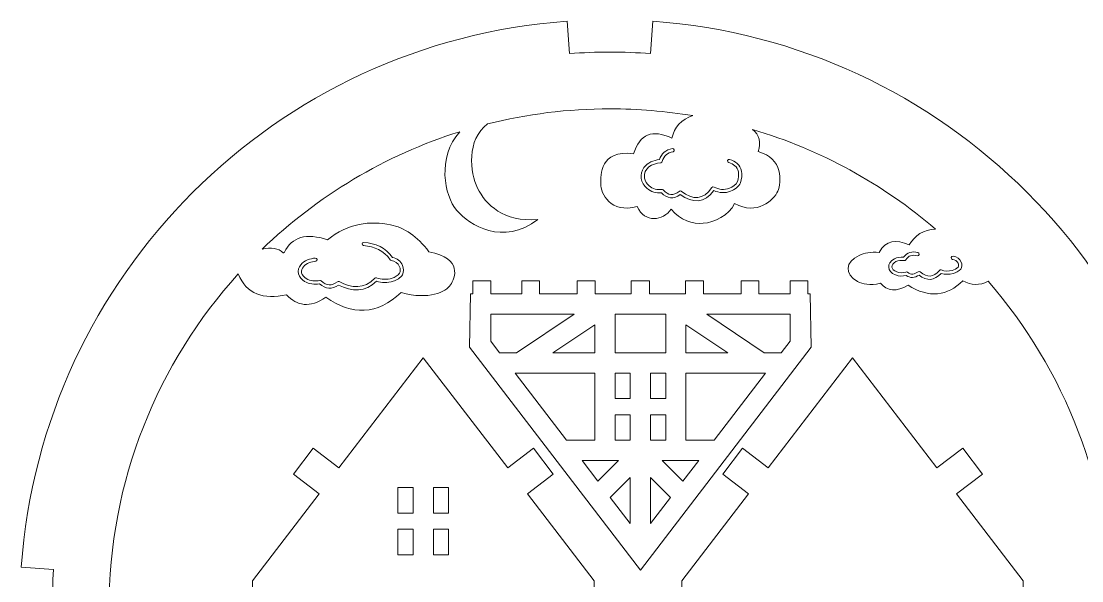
# Model space of a CAD drawing. Header units: centimetres. Extents: x -16.2 to 12.9, y -6.5 to 11.5.
# Drawn here: x -16.14 to -6.32, y 6.33 to 11.51 of the extents above; entities that cross this region are included whole.
import ezdxf

# ---------------------------------------------------------------- set-up
doc = ezdxf.new("R2010")
doc.units = ezdxf.units.CM
doc.header["$MEASUREMENT"] = 0
doc.layers.add('layer 1', color=7, linetype='Continuous')

msp = doc.modelspace()

# ---------------------------------------------------------------- linework, layer by layer
at = {"layer": 'layer 1', "color": 250, "lineweight": 9}
for points, knots in [([(-6.80655, 2.66011), (-6.80655, 2.66011), (-6.58098, 2.46234), (-6.58098, 2.46234), (-6.58098, 2.46234), (-5.81998, 3.33035), (-5.32969, 4.44165), (-5.24197, 5.66437), (-5.24197, 5.66437), (-5.24197, 5.66437), (-5.54121, 5.68584), (-5.54121, 5.68584), (-5.54121, 5.68584), (-5.53232, 5.80968), (-5.52779, 5.93474), (-5.52779, 6.06084), (-5.52779, 6.06084), (-5.52779, 6.18695), (-5.53232, 6.312), (-5.54121, 6.43584), (-5.54121, 6.43584), (-5.54121, 6.43584), (-5.24197, 6.45731), (-5.24197, 6.45731), (-5.24197, 6.45731), (-5.43568, 9.15732), (-7.59231, 11.31396), (-10.29233, 11.50768), (-10.29233, 11.50768), (-10.29233, 11.50768), (-10.3138, 11.20844), (-10.3138, 11.20844), (-10.3138, 11.20844), (-10.43764, 11.21733), (-10.5627, 11.22186), (-10.6888, 11.22186), (-10.6888, 11.22186), (-10.81491, 11.22186), (-10.93996, 11.21733), (-11.0638, 11.20844), (-11.0638, 11.20844), (-11.0638, 11.20844), (-11.08527, 11.50768), (-11.08527, 11.50768), (-11.08527, 11.50768), (-13.78528, 11.31397), (-15.94192, 9.15732), (-16.13563, 6.45731), (-16.13563, 6.45731), (-16.13563, 6.45731), (-15.8364, 6.43584), (-15.8364, 6.43584), (-15.8364, 6.43584), (-15.84528, 6.312), (-15.84981, 6.18695), (-15.84981, 6.06084), (-15.84981, 6.06084), (-15.84981, 5.93474), (-15.84528, 5.80968), (-15.8364, 5.68584), (-15.8364, 5.68584), (-15.8364, 5.68584), (-16.13563, 5.66437), (-16.13563, 5.66437), (-16.13563, 5.66437), (-16.0479, 4.44165), (-15.55762, 3.33036), (-14.79663, 2.46234), (-14.79663, 2.46234), (-14.79663, 2.46234), (-14.57105, 2.66012), (-14.57105, 2.66012), (-14.57105, 2.66012), (-14.40603, 2.47189), (-14.22754, 2.29576), (-14.03709, 2.13324), (-14.03709, 2.13324), (-14.03709, 2.13324), (-14.23182, 1.90503), (-14.23182, 1.90503), (-14.23182, 1.90503), (-14.60591, 1.91338), (-14.85922, 1.75438), (-14.9703, 1.53432), (-14.9703, 1.53432), (-15.06012, 1.35641), (-15.12786, 1.0479), (-14.91429, 0.76809), (-14.91429, 0.76809), (-14.82438, 0.67173), (-14.70969, 0.66368), (-14.64339, 0.69656), (-14.64339, 0.69656), (-14.58801, 0.72401), (-14.48367, 0.8052), (-14.53728, 0.9209), (-14.53728, 0.9209), (-14.61095, 1.05274), (-14.63088, 1.15094), (-14.58191, 1.20596), (-14.58191, 1.20596), (-14.53874, 1.25447), (-14.43405, 1.30317), (-14.2813, 1.24435), (-14.2813, 1.24435), (-13.80747, 1.06392), (-13.92001, 0.42815), (-14.02354, 0.07365), (-14.02354, 0.07365), (-14.17966, -0.46087), (-14.72151, -0.91604), (-15.35669, -1.33537), (-15.35669, -1.33537), (-15.46818, -1.3948), (-15.56322, -1.54526), (-15.56322, -1.71791), (-15.56322, -1.71791), (-15.56322, -1.97217), (-15.3571, -2.17828), (-15.10284, -2.17828), (-15.10284, -2.17828), (-14.88016, -2.17828), (-14.6944, -2.02018), (-14.6517, -1.81011), (-14.6517, -1.81011), (-14.63744, -2.0158), (-14.46432, -2.17828), (-14.25286, -2.17828), (-14.25286, -2.17828), (-14.03207, -2.17828), (-13.85307, -2.00113), (-13.85307, -1.78259), (-13.85307, -1.78259), (-13.85307, -2.00113), (-13.67592, -2.17828), (-13.45738, -2.17828), (-13.45738, -2.17828), (-13.23885, -2.17828), (-13.06169, -2.00113), (-13.06169, -1.78259), (-13.06169, -1.78259), (-13.06169, -2.00113), (-12.88454, -2.17828), (-12.666, -2.17828), (-12.666, -2.17828), (-12.45501, -2.17828), (-12.28257, -2.01313), (-12.27093, -1.80505), (-12.27093, -1.80505), (-12.2593, -2.01313), (-12.08687, -2.17828), (-11.87587, -2.17828), (-11.87587, -2.17828), (-11.65734, -2.17828), (-11.48018, -2.00113), (-11.48018, -1.78259), (-11.48018, -1.78259), (-11.48018, -2.00113), (-11.30302, -2.17828), (-11.08449, -2.17828), (-11.08449, -2.17828), (-10.86596, -2.17828), (-10.6888, -2.00113), (-10.6888, -1.78259), (-10.6888, -1.78259), (-10.6888, -2.00113), (-10.51164, -2.17828), (-10.29311, -2.17828), (-10.29311, -2.17828), (-10.07458, -2.17828), (-9.89742, -2.00113), (-9.89742, -1.78259), (-9.89742, -1.78259), (-9.89742, -2.00113), (-9.72027, -2.17828), (-9.50173, -2.17828), (-9.50173, -2.17828), (-9.29073, -2.17828), (-9.1183, -2.01313), (-9.10667, -1.80505), (-9.10667, -1.80505), (-9.09504, -2.01313), (-8.9226, -2.17828), (-8.7116, -2.17828), (-8.7116, -2.17828), (-8.49306, -2.17828), (-8.31591, -2.00113), (-8.31591, -1.78259), (-8.31591, -1.78259), (-8.31591, -2.00113), (-8.13876, -2.17828), (-7.92022, -2.17828), (-7.92022, -2.17828), (-7.70169, -2.17828), (-7.52453, -2.00113), (-7.52453, -1.78259), (-7.52453, -1.78259), (-7.52453, -2.00113), (-7.34553, -2.17828), (-7.12474, -2.17828), (-7.12474, -2.17828), (-6.91329, -2.17828), (-6.74016, -2.0158), (-6.7259, -1.81011), (-6.7259, -1.81011), (-6.6832, -2.02018), (-6.49744, -2.17828), (-6.27476, -2.17828), (-6.27476, -2.17828), (-6.0205, -2.17828), (-5.81439, -1.97217), (-5.81439, -1.71791), (-5.81439, -1.71791), (-5.81439, -1.54526), (-5.90943, -1.3948), (-6.02091, -1.33537), (-6.02091, -1.33537), (-6.65609, -0.91604), (-7.19794, -0.46087), (-7.35406, 0.07365), (-7.35406, 0.07365), (-7.45759, 0.42815), (-7.57013, 1.06392), (-7.0963, 1.24435), (-7.0963, 1.24435), (-6.94355, 1.30317), (-6.83886, 1.25447), (-6.79569, 1.20596), (-6.79569, 1.20596), (-6.74673, 1.15094), (-6.76665, 1.05274), (-6.84032, 0.9209), (-6.84032, 0.9209), (-6.89393, 0.8052), (-6.7896, 0.72401), (-6.73422, 0.69656), (-6.73422, 0.69656), (-6.66791, 0.66368), (-6.55323, 0.67173), (-6.46331, 0.76809), (-6.46331, 0.76809), (-6.24974, 1.0479), (-6.31749, 1.35641), (-6.4073, 1.53432), (-6.4073, 1.53432), (-6.51838, 1.75438), (-6.77169, 1.91338), (-7.14578, 1.90503), (-7.14578, 1.90503), (-7.14578, 1.90503), (-7.34052, 2.13324), (-7.34052, 2.13324), (-7.34052, 2.13324), (-7.15007, 2.29575), (-6.97158, 2.47189), (-6.80655, 2.66011)], [0, 0, 0, 0, 0.0153846, 0.0153846, 0.0153846, 0.0153846, 0.0307692, 0.0307692, 0.0307692, 0.0307692, 0.0461538, 0.0461538, 0.0461538, 0.0461538, 0.0615385, 0.0615385, 0.0615385, 0.0615385, 0.0769231, 0.0769231, 0.0769231, 0.0769231, 0.0923077, 0.0923077, 0.0923077, 0.0923077, 0.1076923, 0.1076923, 0.1076923, 0.1076923, 0.1230769, 0.1230769, 0.1230769, 0.1230769, 0.1384615, 0.1384615, 0.1384615, 0.1384615, 0.1538462, 0.1538462, 0.1538462, 0.1538462, 0.1692308, 0.1692308, 0.1692308, 0.1692308, 0.1846154, 0.1846154, 0.1846154, 0.1846154, 0.2, 0.2, 0.2, 0.2, 0.2153846, 0.2153846, 0.2153846, 0.2153846, 0.2307692, 0.2307692, 0.2307692, 0.2307692, 0.2461538, 0.2461538, 0.2461538, 0.2461538, 0.2615385, 0.2615385, 0.2615385, 0.2615385, 0.2769231, 0.2769231, 0.2769231, 0.2769231, 0.2923077, 0.2923077, 0.2923077, 0.2923077, 0.3076923, 0.3076923, 0.3076923, 0.3076923, 0.3230769, 0.3230769, 0.3230769, 0.3230769, 0.3384615, 0.3384615, 0.3384615, 0.3384615, 0.3538462, 0.3538462, 0.3538462, 0.3538462, 0.3692308, 0.3692308, 0.3692308, 0.3692308, 0.3846154, 0.3846154, 0.3846154, 0.3846154, 0.4, 0.4, 0.4, 0.4, 0.4153846, 0.4153846, 0.4153846, 0.4153846, 0.4307692, 0.4307692, 0.4307692, 0.4307692, 0.4461538, 0.4461538, 0.4461538, 0.4461538, 0.4615385, 0.4615385, 0.4615385, 0.4615385, 0.4769231, 0.4769231, 0.4769231, 0.4769231, 0.4923077, 0.4923077, 0.4923077, 0.4923077, 0.5076923, 0.5076923, 0.5076923, 0.5076923, 0.5230769, 0.5230769, 0.5230769, 0.5230769, 0.5384615, 0.5384615, 0.5384615, 0.5384615, 0.5538462, 0.5538462, 0.5538462, 0.5538462, 0.5692308, 0.5692308, 0.5692308, 0.5692308, 0.5846154, 0.5846154, 0.5846154, 0.5846154, 0.6, 0.6, 0.6, 0.6, 0.6153846, 0.6153846, 0.6153846, 0.6153846, 0.6307692, 0.6307692, 0.6307692, 0.6307692, 0.6461538, 0.6461538, 0.6461538, 0.6461538, 0.6615385, 0.6615385, 0.6615385, 0.6615385, 0.6769231, 0.6769231, 0.6769231, 0.6769231, 0.6923077, 0.6923077, 0.6923077, 0.6923077, 0.7076923, 0.7076923, 0.7076923, 0.7076923, 0.7230769, 0.7230769, 0.7230769, 0.7230769, 0.7384615, 0.7384615, 0.7384615, 0.7384615, 0.7538462, 0.7538462, 0.7538462, 0.7538462, 0.7692308, 0.7692308, 0.7692308, 0.7692308, 0.7846154, 0.7846154, 0.7846154, 0.7846154, 0.8, 0.8, 0.8, 0.8, 0.8153846, 0.8153846, 0.8153846, 0.8153846, 0.8307692, 0.8307692, 0.8307692, 0.8307692, 0.8461538, 0.8461538, 0.8461538, 0.8461538, 0.8615385, 0.8615385, 0.8615385, 0.8615385, 0.8769231, 0.8769231, 0.8769231, 0.8769231, 0.8923077, 0.8923077, 0.8923077, 0.8923077, 0.9076923, 0.9076923, 0.9076923, 0.9076923, 0.9230769, 0.9230769, 0.9230769, 0.9230769, 0.9384615, 0.9384615, 0.9384615, 0.9384615, 0.9538462, 0.9538462, 0.9538462, 0.9538462, 0.9692308, 0.9692308, 0.9692308, 0.9692308, 1, 1, 1, 1]), ([(-8.39373, 2.03215), (-8.39373, 2.03215), (-8.39373, 1.73215), (-8.39373, 1.73215), (-8.39373, 1.73215), (-8.39373, 1.73215), (-8.69373, 1.73215), (-8.69373, 1.73215), (-8.69373, 1.73215), (-8.69373, 1.73215), (-8.69373, 2.03215), (-8.69373, 2.03215), (-8.69373, 2.03215), (-8.69373, 2.03215), (-12.21351, 2.03215), (-12.21351, 2.03215), (-12.21351, 2.03215), (-12.21351, 2.03215), (-12.21351, 2.33664), (-12.21351, 2.33664), (-12.21351, 2.33664), (-12.21351, 2.33664), (-11.84778, 2.33664), (-11.84778, 2.33664), (-11.84778, 2.33664), (-11.84778, 2.33664), (-11.84778, 2.56164), (-11.84778, 2.56164), (-11.84778, 2.56164), (-11.84778, 2.56164), (-12.21351, 2.56164), (-12.21351, 2.56164), (-12.21351, 2.56164), (-12.21351, 2.56164), (-12.21351, 2.70783), (-12.21351, 2.70783), (-12.21351, 2.70783), (-12.21351, 2.70783), (-12.03429, 2.70783), (-12.03429, 2.70783), (-12.03429, 2.70783), (-12.03429, 2.70783), (-12.03429, 2.93283), (-12.03429, 2.93283), (-12.03429, 2.93283), (-12.03429, 2.93283), (-12.21351, 2.93283), (-12.21351, 2.93283), (-12.21351, 2.93283), (-12.21351, 2.93283), (-12.21351, 3.15162), (-12.21351, 3.15162), (-12.21351, 3.15162), (-12.21351, 3.15162), (-12.43851, 3.15162), (-12.43851, 3.15162), (-12.43851, 3.15162), (-12.43851, 3.15162), (-12.43851, 2.93283), (-12.43851, 2.93283), (-12.43851, 2.93283), (-12.43851, 2.93283), (-12.90011, 2.93283), (-12.90011, 2.93283), (-12.90011, 2.93283), (-12.90011, 2.93283), (-12.90011, 3.15162), (-12.90011, 3.15162), (-12.90011, 3.15162), (-12.90011, 3.15162), (-13.12511, 3.15162), (-13.12511, 3.15162), (-13.12511, 3.15162), (-13.12511, 3.15162), (-13.12511, 2.93283), (-13.12511, 2.93283), (-13.12511, 2.93283), (-13.12511, 2.93283), (-14.11029, 2.93283), (-14.11029, 2.93283), (-14.11029, 2.93283), (-14.86461, 3.75738), (-15.32481, 4.85553), (-15.32481, 6.06114), (-15.32481, 6.06114), (-15.32481, 7.2572), (-14.87186, 8.34747), (-14.12816, 9.1698), (-14.12816, 9.1698), (-14.05249, 8.98102), (-13.89378, 8.93275), (-13.68051, 8.97681), (-13.68051, 8.97681), (-13.58376, 8.87474), (-13.46701, 8.85069), (-13.31736, 8.95499), (-13.31736, 8.95499), (-13.07501, 8.78619), (-12.84204, 8.78643), (-12.62084, 8.99864), (-12.62084, 8.99864), (-12.3612, 8.92347), (-12.20568, 9.00489), (-12.16336, 9.06999), (-12.16336, 9.06999), (-12.12351, 9.13129), (-12.04493, 9.31429), (-12.36287, 9.37369), (-12.36287, 9.37369), (-12.47217, 9.52131), (-12.59178, 9.59817), (-12.71872, 9.62457), (-12.71872, 9.62457), (-12.90078, 9.66244), (-13.11382, 9.64022), (-13.30149, 9.4868), (-13.30149, 9.4868), (-13.49622, 9.54819), (-13.63261, 9.51472), (-13.70034, 9.36972), (-13.70034, 9.36972), (-13.70787, 9.36408), (-13.7079, 9.36141), (-13.71225, 9.36576), (-13.71225, 9.36576), (-13.75736, 9.4083), (-13.82234, 9.41902), (-13.90712, 9.39807), (-13.90712, 9.39807), (-13.396, 9.89112), (-12.7719, 10.26786), (-12.07745, 10.48559), (-12.07745, 10.48559), (-12.28869, 10.24695), (-12.22311, 9.89262), (-12.10608, 9.75762), (-12.10608, 9.75762), (-11.98578, 9.61886), (-11.68192, 9.4276), (-11.35481, 9.67332), (-11.35481, 9.67332), (-11.67528, 9.64803), (-11.83734, 9.81069), (-11.9139, 9.96428), (-11.9139, 9.96428), (-11.98602, 10.10893), (-12.01718, 10.41057), (-11.82009, 10.55814), (-11.82009, 10.55814), (-11.45802, 10.64893), (-11.07903, 10.69715), (-10.6888, 10.69715), (-10.6888, 10.69715), (-10.42781, 10.69715), (-10.17185, 10.67557), (-9.92261, 10.63413), (-9.92261, 10.63413), (-10.026, 10.59658), (-10.09579, 10.53173), (-10.1145, 10.42536), (-10.1145, 10.42536), (-10.29658, 10.5124), (-10.41462, 10.46335), (-10.4697, 10.28049), (-10.4697, 10.28049), (-10.78413, 10.32516), (-10.77183, 10.08039), (-10.77313, 10.00268), (-10.77313, 10.00268), (-10.77459, 9.91559), (-10.68788, 9.72732), (-10.43597, 9.79233), (-10.43597, 9.79233), (-10.36896, 9.6373), (-10.19475, 9.66258), (-10.12244, 9.76852), (-10.12244, 9.76852), (-10.03741, 9.66528), (-9.92255, 9.63055), (-9.82553, 9.63835), (-9.82553, 9.63835), (-9.72702, 9.64626), (-9.5829, 9.71022), (-9.53607, 9.8221), (-9.53607, 9.8221), (-9.32772, 9.70565), (-9.17127, 9.854), (-9.13515, 9.93506), (-9.13515, 9.93506), (-9.09973, 10.01457), (-9.08758, 10.24339), (-9.31581, 10.30132), (-9.31581, 10.30132), (-9.28846, 10.38522), (-9.30386, 10.45448), (-9.36912, 10.50661), (-9.36912, 10.50661), (-8.7379, 10.31951), (-8.16288, 10.00163), (-7.67547, 9.58437), (-7.67547, 9.58437), (-7.78858, 9.58125), (-7.86583, 9.52593), (-7.92074, 9.43812), (-7.92074, 9.43812), (-8.03878, 9.49092), (-8.13673, 9.48525), (-8.19657, 9.36867), (-8.19657, 9.36867), (-8.27425, 9.37635), (-8.33646, 9.36319), (-8.38316, 9.34101), (-8.38316, 9.34101), (-8.51359, 9.27907), (-8.52078, 9.17094), (-8.39761, 9.10119), (-8.39761, 9.10119), (-8.35131, 9.07495), (-8.28366, 9.06077), (-8.18664, 9.08292), (-8.18664, 9.08292), (-8.12229, 9.0088), (-8.03736, 9.00157), (-7.93066, 9.06506), (-7.93066, 9.06506), (-7.73402, 8.94243), (-7.56638, 8.96478), (-7.42266, 9.10673), (-7.42266, 9.10673), (-7.34756, 9.06304), (-7.26985, 9.0612), (-7.18947, 9.10218), (-7.18947, 9.10218), (-6.48146, 8.28816), (-6.05279, 7.22471), (-6.05279, 6.06114), (-6.05279, 6.06114), (-6.05279, 4.3357), (-6.99539, 2.83041), (-8.39373, 2.03215)], [0, 0, 0, 0, 0.0163934, 0.0163934, 0.0163934, 0.0163934, 0.0327869, 0.0327869, 0.0327869, 0.0327869, 0.0491803, 0.0491803, 0.0491803, 0.0491803, 0.0655738, 0.0655738, 0.0655738, 0.0655738, 0.0819672, 0.0819672, 0.0819672, 0.0819672, 0.0983607, 0.0983607, 0.0983607, 0.0983607, 0.1147541, 0.1147541, 0.1147541, 0.1147541, 0.1311475, 0.1311475, 0.1311475, 0.1311475, 0.147541, 0.147541, 0.147541, 0.147541, 0.1639344, 0.1639344, 0.1639344, 0.1639344, 0.1803279, 0.1803279, 0.1803279, 0.1803279, 0.1967213, 0.1967213, 0.1967213, 0.1967213, 0.2131148, 0.2131148, 0.2131148, 0.2131148, 0.2295082, 0.2295082, 0.2295082, 0.2295082, 0.2459016, 0.2459016, 0.2459016, 0.2459016, 0.2622951, 0.2622951, 0.2622951, 0.2622951, 0.2786885, 0.2786885, 0.2786885, 0.2786885, 0.295082, 0.295082, 0.295082, 0.295082, 0.3114754, 0.3114754, 0.3114754, 0.3114754, 0.3278689, 0.3278689, 0.3278689, 0.3278689, 0.3442623, 0.3442623, 0.3442623, 0.3442623, 0.3606557, 0.3606557, 0.3606557, 0.3606557, 0.3770492, 0.3770492, 0.3770492, 0.3770492, 0.3934426, 0.3934426, 0.3934426, 0.3934426, 0.4098361, 0.4098361, 0.4098361, 0.4098361, 0.4262295, 0.4262295, 0.4262295, 0.4262295, 0.442623, 0.442623, 0.442623, 0.442623, 0.4590164, 0.4590164, 0.4590164, 0.4590164, 0.4754098, 0.4754098, 0.4754098, 0.4754098, 0.4918033, 0.4918033, 0.4918033, 0.4918033, 0.5081967, 0.5081967, 0.5081967, 0.5081967, 0.5245902, 0.5245902, 0.5245902, 0.5245902, 0.5409836, 0.5409836, 0.5409836, 0.5409836, 0.557377, 0.557377, 0.557377, 0.557377, 0.5737705, 0.5737705, 0.5737705, 0.5737705, 0.5901639, 0.5901639, 0.5901639, 0.5901639, 0.6065574, 0.6065574, 0.6065574, 0.6065574, 0.6229508, 0.6229508, 0.6229508, 0.6229508, 0.6393443, 0.6393443, 0.6393443, 0.6393443, 0.6557377, 0.6557377, 0.6557377, 0.6557377, 0.6721311, 0.6721311, 0.6721311, 0.6721311, 0.6885246, 0.6885246, 0.6885246, 0.6885246, 0.704918, 0.704918, 0.704918, 0.704918, 0.7213115, 0.7213115, 0.7213115, 0.7213115, 0.7377049, 0.7377049, 0.7377049, 0.7377049, 0.7540984, 0.7540984, 0.7540984, 0.7540984, 0.7704918, 0.7704918, 0.7704918, 0.7704918, 0.7868852, 0.7868852, 0.7868852, 0.7868852, 0.8032787, 0.8032787, 0.8032787, 0.8032787, 0.8196721, 0.8196721, 0.8196721, 0.8196721, 0.8360656, 0.8360656, 0.8360656, 0.8360656, 0.852459, 0.852459, 0.852459, 0.852459, 0.8688525, 0.8688525, 0.8688525, 0.8688525, 0.8852459, 0.8852459, 0.8852459, 0.8852459, 0.9016393, 0.9016393, 0.9016393, 0.9016393, 0.9180328, 0.9180328, 0.9180328, 0.9180328, 0.9344262, 0.9344262, 0.9344262, 0.9344262, 0.9508197, 0.9508197, 0.9508197, 0.9508197, 0.9672131, 0.9672131, 0.9672131, 0.9672131, 1, 1, 1, 1]), ([(-9.72761, 9.94106), (-9.81402, 9.82374), (-9.92162, 9.82061), (-10.03777, 9.90345), (-10.03777, 9.90345), (-10.09865, 9.85791), (-10.15858, 9.8671), (-10.2125, 9.92057), (-10.2125, 9.92057), (-10.26174, 9.91659), (-10.30923, 9.92938), (-10.34679, 9.96276), (-10.34679, 9.96276), (-10.37121, 9.98445), (-10.39431, 10.01905), (-10.39851, 10.0521), (-10.39851, 10.0521), (-10.40306, 10.08798), (-10.39476, 10.12498), (-10.37358, 10.15452), (-10.37358, 10.15452), (-10.34074, 10.2003), (-10.28463, 10.22001), (-10.23066, 10.2276), (-10.23066, 10.2276), (-10.21374, 10.28498), (-10.16991, 10.31691), (-10.1108, 10.32987), (-10.1108, 10.32987), (-10.10273, 10.33163), (-10.0947, 10.32649), (-10.09293, 10.31842), (-10.09293, 10.31842), (-10.09117, 10.31035), (-10.09631, 10.30233), (-10.10438, 10.30056), (-10.10438, 10.30056), (-10.15544, 10.28937), (-10.19216, 10.26302), (-10.20409, 10.21068), (-10.20409, 10.21068), (-10.20553, 10.20435), (-10.21057, 10.19984), (-10.21701, 10.1991), (-10.21701, 10.1991), (-10.29747, 10.18992), (-10.38063, 10.14964), (-10.36875, 10.05588), (-10.36875, 10.05588), (-10.3655, 10.03026), (-10.34568, 10.0019), (-10.32687, 9.98519), (-10.32687, 9.98519), (-10.29384, 9.95583), (-10.25185, 9.94614), (-10.20851, 9.95109), (-10.20851, 9.95109), (-10.20368, 9.95165), (-10.19928, 9.95005), (-10.19593, 9.94653), (-10.19593, 9.94653), (-10.14885, 9.89699), (-10.10159, 9.88866), (-10.04778, 9.93379), (-10.04778, 9.93379), (-10.04238, 9.93833), (-10.03479, 9.93853), (-10.02914, 9.9343), (-10.02914, 9.9343), (-9.91974, 9.85227), (-9.82501, 9.85193), (-9.7449, 9.9685), (-9.7449, 9.9685), (-9.74062, 9.97473), (-9.73251, 9.9768), (-9.72576, 9.97338), (-9.72576, 9.97338), (-9.68082, 9.95059), (-9.63032, 9.94398), (-9.58265, 9.96229), (-9.58265, 9.96229), (-9.55483, 9.97298), (-9.52106, 9.99656), (-9.50925, 10.02509), (-9.50925, 10.02509), (-9.49821, 10.05174), (-9.49453, 10.08744), (-9.50068, 10.11554), (-9.50068, 10.11554), (-9.51087, 10.16211), (-9.54516, 10.18746), (-9.58962, 10.19953), (-9.58962, 10.19953), (-9.5976, 10.20169), (-9.60234, 10.20996), (-9.60017, 10.21794), (-9.60017, 10.21794), (-9.59801, 10.22591), (-9.58974, 10.23065), (-9.58176, 10.22848), (-9.58176, 10.22848), (-9.52634, 10.21344), (-9.48401, 10.17966), (-9.47138, 10.12195), (-9.47138, 10.12195), (-9.46392, 10.08786), (-9.46815, 10.04593), (-9.48153, 10.01361), (-9.48153, 10.01361), (-9.49663, 9.97713), (-9.53606, 9.94806), (-9.57189, 9.93429), (-9.57189, 9.93429), (-9.62342, 9.91449), (-9.67808, 9.9191), (-9.72761, 9.94106)], [0, 0, 0, 0, 0.0333333, 0.0333333, 0.0333333, 0.0333333, 0.0666667, 0.0666667, 0.0666667, 0.0666667, 0.1, 0.1, 0.1, 0.1, 0.1333333, 0.1333333, 0.1333333, 0.1333333, 0.1666667, 0.1666667, 0.1666667, 0.1666667, 0.2, 0.2, 0.2, 0.2, 0.2333333, 0.2333333, 0.2333333, 0.2333333, 0.2666667, 0.2666667, 0.2666667, 0.2666667, 0.3, 0.3, 0.3, 0.3, 0.3333333, 0.3333333, 0.3333333, 0.3333333, 0.3666667, 0.3666667, 0.3666667, 0.3666667, 0.4, 0.4, 0.4, 0.4, 0.4333333, 0.4333333, 0.4333333, 0.4333333, 0.4666667, 0.4666667, 0.4666667, 0.4666667, 0.5, 0.5, 0.5, 0.5, 0.5333333, 0.5333333, 0.5333333, 0.5333333, 0.5666667, 0.5666667, 0.5666667, 0.5666667, 0.6, 0.6, 0.6, 0.6, 0.6333333, 0.6333333, 0.6333333, 0.6333333, 0.6666667, 0.6666667, 0.6666667, 0.6666667, 0.7, 0.7, 0.7, 0.7, 0.7333333, 0.7333333, 0.7333333, 0.7333333, 0.7666667, 0.7666667, 0.7666667, 0.7666667, 0.8, 0.8, 0.8, 0.8, 0.8333333, 0.8333333, 0.8333333, 0.8333333, 0.8666667, 0.8666667, 0.8666667, 0.8666667, 0.9, 0.9, 0.9, 0.9, 0.9333333, 0.9333333, 0.9333333, 0.9333333, 1, 1, 1, 1]), ([(-12.69995, 9.32241), (-12.65886, 9.31189), (-12.62302, 9.28848), (-12.60692, 9.24755), (-12.60692, 9.24755), (-12.59698, 9.22228), (-12.59509, 9.18706), (-12.60832, 9.16254), (-12.60832, 9.16254), (-12.6245, 9.13255), (-12.66398, 9.11144), (-12.69524, 9.10162), (-12.69524, 9.10162), (-12.74555, 9.08583), (-12.79933, 9.08813), (-12.84959, 9.10266), (-12.84959, 9.10266), (-12.95256, 8.99837), (-13.07483, 9.00615), (-13.19977, 9.06744), (-13.19977, 9.06744), (-13.26021, 9.02473), (-13.32031, 9.02772), (-13.37584, 9.07793), (-13.37584, 9.07793), (-13.42325, 9.07099), (-13.47324, 9.07527), (-13.51456, 9.10134), (-13.51456, 9.10134), (-13.53891, 9.11669), (-13.56333, 9.14292), (-13.57044, 9.17155), (-13.57044, 9.17155), (-13.57768, 9.20071), (-13.56695, 9.23259), (-13.54847, 9.2554), (-13.54847, 9.2554), (-13.51656, 9.29479), (-13.46291, 9.31116), (-13.41446, 9.31714), (-13.41446, 9.31714), (-13.40626, 9.31815), (-13.39875, 9.31229), (-13.39773, 9.30409), (-13.39773, 9.30409), (-13.39672, 9.29589), (-13.40259, 9.28838), (-13.41078, 9.28737), (-13.41078, 9.28737), (-13.45077, 9.28243), (-13.49862, 9.26927), (-13.52516, 9.23651), (-13.52516, 9.23651), (-13.53759, 9.22117), (-13.54625, 9.19862), (-13.54132, 9.17878), (-13.54132, 9.17878), (-13.53615, 9.15798), (-13.51608, 9.13776), (-13.49856, 9.12671), (-13.49856, 9.12671), (-13.46158, 9.10339), (-13.41549, 9.10147), (-13.37349, 9.10868), (-13.37349, 9.10868), (-13.36863, 9.10952), (-13.36407, 9.10811), (-13.36053, 9.10468), (-13.36053, 9.10468), (-13.31187, 9.05766), (-13.26366, 9.05586), (-13.21044, 9.09685), (-13.21044, 9.09685), (-13.20574, 9.10047), (-13.19976, 9.10102), (-13.19448, 9.09833), (-13.19448, 9.09833), (-13.07615, 9.03811), (-12.96203, 9.02631), (-12.86497, 9.12994), (-12.86497, 9.12994), (-12.86091, 9.13428), (-12.85509, 9.13578), (-12.84944, 9.13397), (-12.84944, 9.13397), (-12.80259, 9.11895), (-12.75159, 9.11538), (-12.70422, 9.13025), (-12.70422, 9.13025), (-12.68123, 9.13746), (-12.64676, 9.15447), (-12.63472, 9.17678), (-12.63472, 9.17678), (-12.62583, 9.19328), (-12.62823, 9.21975), (-12.63484, 9.23657), (-12.63484, 9.23657), (-12.64794, 9.26988), (-12.67891, 9.28706), (-12.71244, 9.29456), (-12.71244, 9.29456), (-12.7164, 9.29544), (-12.71949, 9.29759), (-12.72171, 9.30099), (-12.72171, 9.30099), (-12.77834, 9.38756), (-12.86822, 9.42306), (-12.96849, 9.43218), (-12.96849, 9.43218), (-12.97671, 9.43293), (-12.98282, 9.44025), (-12.98207, 9.44847), (-12.98207, 9.44847), (-12.98132, 9.4567), (-12.974, 9.46281), (-12.96577, 9.46206), (-12.96577, 9.46206), (-12.85807, 9.45227), (-12.76188, 9.4133), (-12.69995, 9.32241)], [0, 0, 0, 0, 0.0322581, 0.0322581, 0.0322581, 0.0322581, 0.0645161, 0.0645161, 0.0645161, 0.0645161, 0.0967742, 0.0967742, 0.0967742, 0.0967742, 0.1290323, 0.1290323, 0.1290323, 0.1290323, 0.1612903, 0.1612903, 0.1612903, 0.1612903, 0.1935484, 0.1935484, 0.1935484, 0.1935484, 0.2258065, 0.2258065, 0.2258065, 0.2258065, 0.2580645, 0.2580645, 0.2580645, 0.2580645, 0.2903226, 0.2903226, 0.2903226, 0.2903226, 0.3225806, 0.3225806, 0.3225806, 0.3225806, 0.3548387, 0.3548387, 0.3548387, 0.3548387, 0.3870968, 0.3870968, 0.3870968, 0.3870968, 0.4193548, 0.4193548, 0.4193548, 0.4193548, 0.4516129, 0.4516129, 0.4516129, 0.4516129, 0.483871, 0.483871, 0.483871, 0.483871, 0.516129, 0.516129, 0.516129, 0.516129, 0.5483871, 0.5483871, 0.5483871, 0.5483871, 0.5806452, 0.5806452, 0.5806452, 0.5806452, 0.6129032, 0.6129032, 0.6129032, 0.6129032, 0.6451613, 0.6451613, 0.6451613, 0.6451613, 0.6774194, 0.6774194, 0.6774194, 0.6774194, 0.7096774, 0.7096774, 0.7096774, 0.7096774, 0.7419355, 0.7419355, 0.7419355, 0.7419355, 0.7741935, 0.7741935, 0.7741935, 0.7741935, 0.8064516, 0.8064516, 0.8064516, 0.8064516, 0.8387097, 0.8387097, 0.8387097, 0.8387097, 0.8709677, 0.8709677, 0.8709677, 0.8709677, 0.9032258, 0.9032258, 0.9032258, 0.9032258, 0.9354839, 0.9354839, 0.9354839, 0.9354839, 1, 1, 1, 1]), ([(-7.62423, 9.17482), (-7.68695, 9.10606), (-7.75689, 9.10173), (-7.82843, 9.15938), (-7.82843, 9.15938), (-7.86749, 9.13446), (-7.9094, 9.12798), (-7.9487, 9.15664), (-7.9487, 9.15664), (-7.98104, 9.14782), (-8.0153, 9.14763), (-8.04679, 9.16031), (-8.04679, 9.16031), (-8.12521, 9.19186), (-8.13247, 9.26911), (-8.05699, 9.30974), (-8.05699, 9.30974), (-8.03092, 9.32377), (-8.00073, 9.32704), (-7.97152, 9.32487), (-7.97152, 9.32487), (-7.93818, 9.36848), (-7.8941, 9.38155), (-7.83863, 9.36732), (-7.83863, 9.36732), (-7.83063, 9.36528), (-7.82577, 9.35707), (-7.82783, 9.34907), (-7.82783, 9.34907), (-7.82988, 9.34107), (-7.83808, 9.33621), (-7.84608, 9.33827), (-7.84608, 9.33827), (-7.89226, 9.35011), (-7.92526, 9.33963), (-7.95203, 9.30065), (-7.95203, 9.30065), (-7.95525, 9.29597), (-7.96041, 9.29361), (-7.96605, 9.29423), (-7.96605, 9.29423), (-7.99157, 9.29706), (-8.0197, 9.29574), (-8.04277, 9.28332), (-8.04277, 9.28332), (-8.09591, 9.25472), (-8.09002, 9.21004), (-8.03559, 9.18813), (-8.03559, 9.18813), (-8.00811, 9.17708), (-7.97795, 9.17865), (-7.95009, 9.1875), (-7.95009, 9.1875), (-7.94506, 9.1891), (-7.93998, 9.1881), (-7.93593, 9.18472), (-7.93593, 9.18472), (-7.90246, 9.15676), (-7.86884, 9.16674), (-7.83627, 9.19032), (-7.83627, 9.19032), (-7.83054, 9.19448), (-7.82292, 9.19412), (-7.81759, 9.18945), (-7.81759, 9.18945), (-7.75303, 9.13287), (-7.69656, 9.13566), (-7.64047, 9.20177), (-7.64047, 9.20177), (-7.6364, 9.20657), (-7.63014, 9.20829), (-7.62418, 9.20626), (-7.62418, 9.20626), (-7.59108, 9.19494), (-7.5552, 9.19302), (-7.52133, 9.20213), (-7.52133, 9.20213), (-7.50535, 9.20643), (-7.47787, 9.21757), (-7.46787, 9.23166), (-7.46787, 9.23166), (-7.46138, 9.24081), (-7.46278, 9.25831), (-7.46655, 9.26822), (-7.46655, 9.26822), (-7.47492, 9.29024), (-7.49667, 9.30038), (-7.51857, 9.30429), (-7.51857, 9.30429), (-7.5267, 9.30575), (-7.53215, 9.31357), (-7.53069, 9.3217), (-7.53069, 9.3217), (-7.52924, 9.32984), (-7.52142, 9.33528), (-7.51329, 9.33383), (-7.51329, 9.33383), (-7.48058, 9.32797), (-7.4508, 9.31119), (-7.43851, 9.27888), (-7.43851, 9.27888), (-7.43106, 9.25929), (-7.43086, 9.23199), (-7.4434, 9.21431), (-7.4434, 9.21431), (-7.45803, 9.19369), (-7.48992, 9.17951), (-7.51354, 9.17316), (-7.51354, 9.17316), (-7.54989, 9.16339), (-7.58823, 9.16437), (-7.62423, 9.17482)], [0, 0, 0, 0, 0.0344828, 0.0344828, 0.0344828, 0.0344828, 0.0689655, 0.0689655, 0.0689655, 0.0689655, 0.1034483, 0.1034483, 0.1034483, 0.1034483, 0.137931, 0.137931, 0.137931, 0.137931, 0.1724138, 0.1724138, 0.1724138, 0.1724138, 0.2068966, 0.2068966, 0.2068966, 0.2068966, 0.2413793, 0.2413793, 0.2413793, 0.2413793, 0.2758621, 0.2758621, 0.2758621, 0.2758621, 0.3103448, 0.3103448, 0.3103448, 0.3103448, 0.3448276, 0.3448276, 0.3448276, 0.3448276, 0.3793103, 0.3793103, 0.3793103, 0.3793103, 0.4137931, 0.4137931, 0.4137931, 0.4137931, 0.4482759, 0.4482759, 0.4482759, 0.4482759, 0.4827586, 0.4827586, 0.4827586, 0.4827586, 0.5172414, 0.5172414, 0.5172414, 0.5172414, 0.5517241, 0.5517241, 0.5517241, 0.5517241, 0.5862069, 0.5862069, 0.5862069, 0.5862069, 0.6206897, 0.6206897, 0.6206897, 0.6206897, 0.6551724, 0.6551724, 0.6551724, 0.6551724, 0.6896552, 0.6896552, 0.6896552, 0.6896552, 0.7241379, 0.7241379, 0.7241379, 0.7241379, 0.7586207, 0.7586207, 0.7586207, 0.7586207, 0.7931034, 0.7931034, 0.7931034, 0.7931034, 0.8275862, 0.8275862, 0.8275862, 0.8275862, 0.862069, 0.862069, 0.862069, 0.862069, 0.8965517, 0.8965517, 0.8965517, 0.8965517, 0.9310345, 0.9310345, 0.9310345, 0.9310345, 1, 1, 1, 1])]:
    msp.add_open_spline(points, degree=3, knots=knots, dxfattribs=at)
at = {"layer": 'layer 1', "color": 242, "lineweight": 9}
for points, knots in [([(-8.83541, 8.98466), (-8.83541, 8.98466), (-8.82763, 8.4933), (-8.82763, 8.4933), (-8.82763, 8.4933), (-8.82763, 8.4933), (-10.4072, 6.42954), (-10.4072, 6.42954), (-10.4072, 6.42954), (-10.4072, 6.42954), (-11.98677, 8.4933), (-11.98677, 8.4933), (-11.98677, 8.4933), (-11.98677, 8.4933), (-11.97899, 8.98466), (-11.97899, 8.98466), (-11.97899, 8.98466), (-11.97899, 8.98466), (-11.95677, 8.98466), (-11.95677, 8.98466), (-11.95677, 8.98466), (-11.95677, 8.98466), (-11.95677, 9.10487), (-11.95677, 9.10487), (-11.95677, 9.10487), (-11.95677, 9.10487), (-11.79207, 9.10487), (-11.79207, 9.10487), (-11.79207, 9.10487), (-11.79207, 9.10487), (-11.79207, 8.98466), (-11.79207, 8.98466), (-11.79207, 8.98466), (-11.79207, 8.98466), (-11.50433, 8.98466), (-11.50433, 8.98466), (-11.50433, 8.98466), (-11.50433, 8.98466), (-11.50433, 9.10487), (-11.50433, 9.10487), (-11.50433, 9.10487), (-11.50433, 9.10487), (-11.33963, 9.10487), (-11.33963, 9.10487), (-11.33963, 9.10487), (-11.33963, 9.10487), (-11.33963, 8.98466), (-11.33963, 8.98466), (-11.33963, 8.98466), (-11.33963, 8.98466), (-10.99038, 8.98466), (-10.99038, 8.98466), (-10.99038, 8.98466), (-10.99038, 8.98466), (-10.99038, 9.10487), (-10.99038, 9.10487), (-10.99038, 9.10487), (-10.99038, 9.10487), (-10.82568, 9.10487), (-10.82568, 9.10487), (-10.82568, 9.10487), (-10.82568, 9.10487), (-10.82568, 8.98466), (-10.82568, 8.98466), (-10.82568, 8.98466), (-10.82568, 8.98466), (-10.49229, 8.98466), (-10.49229, 8.98466), (-10.49229, 8.98466), (-10.49229, 8.98466), (-10.49229, 9.10487), (-10.49229, 9.10487), (-10.49229, 9.10487), (-10.49229, 9.10487), (-10.4072, 9.10487), (-10.4072, 9.10487), (-10.4072, 9.10487), (-10.4072, 9.10487), (-10.3221, 9.10487), (-10.3221, 9.10487), (-10.3221, 9.10487), (-10.3221, 9.10487), (-10.3221, 8.98466), (-10.3221, 8.98466), (-10.3221, 8.98466), (-10.3221, 8.98466), (-9.98872, 8.98466), (-9.98872, 8.98466), (-9.98872, 8.98466), (-9.98872, 8.98466), (-9.98872, 9.10487), (-9.98872, 9.10487), (-9.98872, 9.10487), (-9.98872, 9.10487), (-9.82402, 9.10487), (-9.82402, 9.10487), (-9.82402, 9.10487), (-9.82402, 9.10487), (-9.82402, 8.98466), (-9.82402, 8.98466), (-9.82402, 8.98466), (-9.82402, 8.98466), (-9.47477, 8.98466), (-9.47477, 8.98466), (-9.47477, 8.98466), (-9.47477, 8.98466), (-9.47477, 9.10487), (-9.47477, 9.10487), (-9.47477, 9.10487), (-9.47477, 9.10487), (-9.31007, 9.10487), (-9.31007, 9.10487), (-9.31007, 9.10487), (-9.31007, 9.10487), (-9.31007, 8.98466), (-9.31007, 8.98466), (-9.31007, 8.98466), (-9.31007, 8.98466), (-9.02233, 8.98466), (-9.02233, 8.98466), (-9.02233, 8.98466), (-9.02233, 8.98466), (-9.02233, 9.10487), (-9.02233, 9.10487), (-9.02233, 9.10487), (-9.02233, 9.10487), (-8.85763, 9.10487), (-8.85763, 9.10487), (-8.85763, 9.10487), (-8.85763, 9.10487), (-8.85763, 8.98466), (-8.85763, 8.98466), (-8.85763, 8.98466), (-8.85763, 8.98466), (-8.83541, 8.98466), (-8.83541, 8.98466)], [0, 0, 0, 0, 0.0285714, 0.0285714, 0.0285714, 0.0285714, 0.0571429, 0.0571429, 0.0571429, 0.0571429, 0.0857143, 0.0857143, 0.0857143, 0.0857143, 0.1142857, 0.1142857, 0.1142857, 0.1142857, 0.1428571, 0.1428571, 0.1428571, 0.1428571, 0.1714286, 0.1714286, 0.1714286, 0.1714286, 0.2, 0.2, 0.2, 0.2, 0.2285714, 0.2285714, 0.2285714, 0.2285714, 0.2571429, 0.2571429, 0.2571429, 0.2571429, 0.2857143, 0.2857143, 0.2857143, 0.2857143, 0.3142857, 0.3142857, 0.3142857, 0.3142857, 0.3428571, 0.3428571, 0.3428571, 0.3428571, 0.3714286, 0.3714286, 0.3714286, 0.3714286, 0.4, 0.4, 0.4, 0.4, 0.4285714, 0.4285714, 0.4285714, 0.4285714, 0.4571429, 0.4571429, 0.4571429, 0.4571429, 0.4857143, 0.4857143, 0.4857143, 0.4857143, 0.5142857, 0.5142857, 0.5142857, 0.5142857, 0.5428571, 0.5428571, 0.5428571, 0.5428571, 0.5714286, 0.5714286, 0.5714286, 0.5714286, 0.6, 0.6, 0.6, 0.6, 0.6285714, 0.6285714, 0.6285714, 0.6285714, 0.6571429, 0.6571429, 0.6571429, 0.6571429, 0.6857143, 0.6857143, 0.6857143, 0.6857143, 0.7142857, 0.7142857, 0.7142857, 0.7142857, 0.7428571, 0.7428571, 0.7428571, 0.7428571, 0.7714286, 0.7714286, 0.7714286, 0.7714286, 0.8, 0.8, 0.8, 0.8, 0.8285714, 0.8285714, 0.8285714, 0.8285714, 0.8571429, 0.8571429, 0.8571429, 0.8571429, 0.8857143, 0.8857143, 0.8857143, 0.8857143, 0.9142857, 0.9142857, 0.9142857, 0.9142857, 0.9428571, 0.9428571, 0.9428571, 0.9428571, 1, 1, 1, 1]), ([(-11.79207, 8.79716), (-11.79207, 8.79716), (-11.02093, 8.79716), (-11.02093, 8.79716), (-11.02093, 8.79716), (-11.02093, 8.79716), (-11.55265, 8.44011), (-11.55265, 8.44011), (-11.55265, 8.44011), (-11.55265, 8.44011), (-11.70994, 8.44011), (-11.70994, 8.44011), (-11.70994, 8.44011), (-11.70994, 8.44011), (-11.79207, 8.5474), (-11.79207, 8.5474), (-11.79207, 8.5474), (-11.79207, 8.5474), (-11.79207, 8.79716), (-11.79207, 8.79716)], [0, 0, 0, 0, 0.1666667, 0.1666667, 0.1666667, 0.1666667, 0.3333333, 0.3333333, 0.3333333, 0.3333333, 0.5, 0.5, 0.5, 0.5, 0.6666667, 0.6666667, 0.6666667, 0.6666667, 1, 1, 1, 1]), ([(-10.50095, 8.44011), (-10.50095, 8.44011), (-10.4072, 8.44011), (-10.4072, 8.44011), (-10.4072, 8.44011), (-10.4072, 8.44011), (-10.64151, 8.44011), (-10.64151, 8.44011), (-10.64151, 8.44011), (-10.64151, 8.44011), (-10.64151, 8.79716), (-10.64151, 8.79716), (-10.64151, 8.79716), (-10.64151, 8.79716), (-10.4072, 8.79716), (-10.4072, 8.79716), (-10.4072, 8.79716), (-10.4072, 8.79716), (-10.17289, 8.79716), (-10.17289, 8.79716), (-10.17289, 8.79716), (-10.17289, 8.79716), (-10.17289, 8.44011), (-10.17289, 8.44011), (-10.17289, 8.44011), (-10.17289, 8.44011), (-10.4072, 8.44011), (-10.4072, 8.44011), (-10.4072, 8.44011), (-10.4072, 8.44011), (-10.31345, 8.44011), (-10.31345, 8.44011)], [0, 0, 0, 0, 0.1111111, 0.1111111, 0.1111111, 0.1111111, 0.2222222, 0.2222222, 0.2222222, 0.2222222, 0.3333333, 0.3333333, 0.3333333, 0.3333333, 0.4444444, 0.4444444, 0.4444444, 0.4444444, 0.5555556, 0.5555556, 0.5555556, 0.5555556, 0.6666667, 0.6666667, 0.6666667, 0.6666667, 0.7777778, 0.7777778, 0.7777778, 0.7777778, 1, 1, 1, 1]), ([(-9.02233, 8.79716), (-9.02233, 8.79716), (-9.79347, 8.79716), (-9.79347, 8.79716), (-9.79347, 8.79716), (-9.79347, 8.79716), (-9.26175, 8.44011), (-9.26175, 8.44011), (-9.26175, 8.44011), (-9.26175, 8.44011), (-9.10446, 8.44011), (-9.10446, 8.44011), (-9.10446, 8.44011), (-9.10446, 8.44011), (-9.02233, 8.5474), (-9.02233, 8.5474), (-9.02233, 8.5474), (-9.02233, 8.5474), (-9.02233, 8.79716), (-9.02233, 8.79716)], [0, 0, 0, 0, 0.1666667, 0.1666667, 0.1666667, 0.1666667, 0.3333333, 0.3333333, 0.3333333, 0.3333333, 0.5, 0.5, 0.5, 0.5, 0.6666667, 0.6666667, 0.6666667, 0.6666667, 1, 1, 1, 1]), ([(-10.82901, 8.70018), (-10.82901, 8.70018), (-10.82901, 8.44011), (-10.82901, 8.44011), (-10.82901, 8.44011), (-10.82901, 8.44011), (-11.21631, 8.44011), (-11.21631, 8.44011), (-11.21631, 8.44011), (-11.21631, 8.44011), (-10.82901, 8.70018), (-10.82901, 8.70018)], [0, 0, 0, 0, 0.25, 0.25, 0.25, 0.25, 0.5, 0.5, 0.5, 0.5, 1, 1, 1, 1]), ([(-9.98539, 8.70018), (-9.98539, 8.70018), (-9.98539, 8.44011), (-9.98539, 8.44011), (-9.98539, 8.44011), (-9.98539, 8.44011), (-9.59809, 8.44011), (-9.59809, 8.44011), (-9.59809, 8.44011), (-9.59809, 8.44011), (-9.98539, 8.70018), (-9.98539, 8.70018)], [0, 0, 0, 0, 0.25, 0.25, 0.25, 0.25, 0.5, 0.5, 0.5, 0.5, 1, 1, 1, 1]), ([(-12.41565, 8.39472), (-12.41565, 8.39472), (-13.19598, 7.37519), (-13.19598, 7.37519), (-13.19598, 7.37519), (-13.19598, 7.37519), (-13.43336, 7.55688), (-13.43336, 7.55688), (-13.43336, 7.55688), (-13.43336, 7.55688), (-13.6157, 7.31865), (-13.6157, 7.31865), (-13.6157, 7.31865), (-13.6157, 7.31865), (-13.37832, 7.13696), (-13.37832, 7.13696), (-13.37832, 7.13696), (-13.37832, 7.13696), (-13.99521, 6.33097), (-13.99521, 6.33097), (-13.99521, 6.33097), (-13.99521, 6.33097), (-13.99521, 5.22684), (-13.99521, 5.22684), (-13.99521, 5.22684), (-13.99521, 5.22684), (-13.69521, 5.22684), (-13.69521, 5.22684), (-13.69521, 5.22684), (-13.69521, 5.22684), (-13.69521, 4.92684), (-13.69521, 4.92684), (-13.69521, 4.92684), (-13.69521, 4.92684), (-13.99521, 4.92684), (-13.99521, 4.92684), (-13.99521, 4.92684), (-13.99521, 4.92684), (-13.99521, 3.82272), (-13.99521, 3.82272), (-13.99521, 3.82272), (-13.99521, 3.82272), (-13.50393, 3.82272), (-13.50393, 3.82272), (-13.50393, 3.82272), (-13.50393, 3.82272), (-13.50393, 3.52272), (-13.50393, 3.52272), (-13.50393, 3.52272), (-13.50393, 3.52272), (-12.77841, 3.52272), (-12.77841, 3.52272), (-12.77841, 3.52272), (-12.77841, 3.52272), (-12.77841, 3.82272), (-12.77841, 3.82272), (-12.77841, 3.82272), (-11.91311, 3.82272), (-11.6051, 3.82272), (-10.83608, 3.82272), (-10.83608, 3.82272), (-10.83608, 3.82272), (-10.83608, 4.92684), (-10.83608, 4.92684), (-10.83608, 4.92684), (-10.83608, 4.92684), (-11.13608, 4.92684), (-11.13608, 4.92684), (-11.13608, 4.92684), (-11.13608, 4.92684), (-11.13608, 5.22684), (-11.13608, 5.22684), (-11.13608, 5.22684), (-11.13608, 5.22684), (-10.83608, 5.22684), (-10.83608, 5.22684), (-10.83608, 5.22684), (-10.83608, 5.22684), (-10.83608, 6.33097), (-10.83608, 6.33097), (-10.83608, 6.33097), (-10.83608, 6.33097), (-11.45247, 7.13631), (-11.45247, 7.13631), (-11.45247, 7.13631), (-11.45247, 7.13631), (-11.21424, 7.31865), (-11.21424, 7.31865), (-11.21424, 7.31865), (-11.21424, 7.31865), (-11.39658, 7.55688), (-11.39658, 7.55688), (-11.39658, 7.55688), (-11.39658, 7.55688), (-11.63481, 7.37454), (-11.63481, 7.37454), (-11.63481, 7.37454), (-11.63481, 7.37454), (-12.41565, 8.39472), (-12.41565, 8.39472)], [0, 0, 0, 0, 0.0384615, 0.0384615, 0.0384615, 0.0384615, 0.0769231, 0.0769231, 0.0769231, 0.0769231, 0.1153846, 0.1153846, 0.1153846, 0.1153846, 0.1538462, 0.1538462, 0.1538462, 0.1538462, 0.1923077, 0.1923077, 0.1923077, 0.1923077, 0.2307692, 0.2307692, 0.2307692, 0.2307692, 0.2692308, 0.2692308, 0.2692308, 0.2692308, 0.3076923, 0.3076923, 0.3076923, 0.3076923, 0.3461538, 0.3461538, 0.3461538, 0.3461538, 0.3846154, 0.3846154, 0.3846154, 0.3846154, 0.4230769, 0.4230769, 0.4230769, 0.4230769, 0.4615385, 0.4615385, 0.4615385, 0.4615385, 0.5, 0.5, 0.5, 0.5, 0.5384615, 0.5384615, 0.5384615, 0.5384615, 0.5769231, 0.5769231, 0.5769231, 0.5769231, 0.6153846, 0.6153846, 0.6153846, 0.6153846, 0.6538462, 0.6538462, 0.6538462, 0.6538462, 0.6923077, 0.6923077, 0.6923077, 0.6923077, 0.7307692, 0.7307692, 0.7307692, 0.7307692, 0.7692308, 0.7692308, 0.7692308, 0.7692308, 0.8076923, 0.8076923, 0.8076923, 0.8076923, 0.8461538, 0.8461538, 0.8461538, 0.8461538, 0.8846154, 0.8846154, 0.8846154, 0.8846154, 0.9230769, 0.9230769, 0.9230769, 0.9230769, 1, 1, 1, 1]), ([(-8.44411, 8.39472), (-8.44411, 8.39472), (-9.22445, 7.37519), (-9.22445, 7.37519), (-9.22445, 7.37519), (-9.22445, 7.37519), (-9.46182, 7.55688), (-9.46182, 7.55688), (-9.46182, 7.55688), (-9.46182, 7.55688), (-9.64416, 7.31865), (-9.64416, 7.31865), (-9.64416, 7.31865), (-9.64416, 7.31865), (-9.40679, 7.13696), (-9.40679, 7.13696), (-9.40679, 7.13696), (-9.40679, 7.13696), (-10.02368, 6.33097), (-10.02368, 6.33097), (-10.02368, 6.33097), (-10.02368, 6.33097), (-10.02368, 5.22684), (-10.02368, 5.22684), (-10.02368, 5.22684), (-10.02368, 5.22684), (-9.72368, 5.22684), (-9.72368, 5.22684), (-9.72368, 5.22684), (-9.72368, 5.22684), (-9.72368, 4.92684), (-9.72368, 4.92684), (-9.72368, 4.92684), (-9.72368, 4.92684), (-10.02368, 4.92684), (-10.02368, 4.92684), (-10.02368, 4.92684), (-10.02368, 4.92684), (-10.02368, 3.82272), (-10.02368, 3.82272), (-10.02368, 3.82272), (-10.02368, 3.82272), (-9.53239, 3.82272), (-9.53239, 3.82272), (-9.53239, 3.82272), (-9.53239, 3.82272), (-9.53239, 3.52272), (-9.53239, 3.52272), (-9.53239, 3.52272), (-9.53239, 3.52272), (-8.80687, 3.52272), (-8.80687, 3.52272), (-8.80687, 3.52272), (-8.80687, 3.52272), (-8.80687, 3.82272), (-8.80687, 3.82272), (-8.80687, 3.82272), (-7.94157, 3.82272), (-7.63356, 3.82272), (-6.86454, 3.82272), (-6.86454, 3.82272), (-6.86454, 3.82272), (-6.86454, 4.92684), (-6.86454, 4.92684), (-6.86454, 4.92684), (-6.86454, 4.92684), (-7.16454, 4.92684), (-7.16454, 4.92684), (-7.16454, 4.92684), (-7.16454, 4.92684), (-7.16454, 5.22684), (-7.16454, 5.22684), (-7.16454, 5.22684), (-7.16454, 5.22684), (-6.86454, 5.22684), (-6.86454, 5.22684), (-6.86454, 5.22684), (-6.86454, 5.22684), (-6.86454, 6.33097), (-6.86454, 6.33097), (-6.86454, 6.33097), (-6.86454, 6.33097), (-7.48094, 7.13631), (-7.48094, 7.13631), (-7.48094, 7.13631), (-7.48094, 7.13631), (-7.24271, 7.31865), (-7.24271, 7.31865), (-7.24271, 7.31865), (-7.24271, 7.31865), (-7.42505, 7.55688), (-7.42505, 7.55688), (-7.42505, 7.55688), (-7.42505, 7.55688), (-7.66328, 7.37454), (-7.66328, 7.37454), (-7.66328, 7.37454), (-7.66328, 7.37454), (-8.44411, 8.39472), (-8.44411, 8.39472)], [0, 0, 0, 0, 0.0384615, 0.0384615, 0.0384615, 0.0384615, 0.0769231, 0.0769231, 0.0769231, 0.0769231, 0.1153846, 0.1153846, 0.1153846, 0.1153846, 0.1538462, 0.1538462, 0.1538462, 0.1538462, 0.1923077, 0.1923077, 0.1923077, 0.1923077, 0.2307692, 0.2307692, 0.2307692, 0.2307692, 0.2692308, 0.2692308, 0.2692308, 0.2692308, 0.3076923, 0.3076923, 0.3076923, 0.3076923, 0.3461538, 0.3461538, 0.3461538, 0.3461538, 0.3846154, 0.3846154, 0.3846154, 0.3846154, 0.4230769, 0.4230769, 0.4230769, 0.4230769, 0.4615385, 0.4615385, 0.4615385, 0.4615385, 0.5, 0.5, 0.5, 0.5, 0.5384615, 0.5384615, 0.5384615, 0.5384615, 0.5769231, 0.5769231, 0.5769231, 0.5769231, 0.6153846, 0.6153846, 0.6153846, 0.6153846, 0.6538462, 0.6538462, 0.6538462, 0.6538462, 0.6923077, 0.6923077, 0.6923077, 0.6923077, 0.7307692, 0.7307692, 0.7307692, 0.7307692, 0.7692308, 0.7692308, 0.7692308, 0.7692308, 0.8076923, 0.8076923, 0.8076923, 0.8076923, 0.8461538, 0.8461538, 0.8461538, 0.8461538, 0.8846154, 0.8846154, 0.8846154, 0.8846154, 0.9230769, 0.9230769, 0.9230769, 0.9230769, 1, 1, 1, 1]), ([(-11.56643, 8.25261), (-11.56643, 8.25261), (-10.82901, 8.25261), (-10.82901, 8.25261), (-10.82901, 8.25261), (-10.82901, 8.25261), (-10.82901, 7.63048), (-10.82901, 7.63048), (-10.82901, 7.63048), (-10.82901, 7.63048), (-11.09026, 7.63048), (-11.09026, 7.63048), (-11.09026, 7.63048), (-11.09026, 7.63048), (-11.56643, 8.25261), (-11.56643, 8.25261)], [0, 0, 0, 0, 0.2, 0.2, 0.2, 0.2, 0.4, 0.4, 0.4, 0.4, 0.6, 0.6, 0.6, 0.6, 1, 1, 1, 1]), ([(-10.64151, 8.01654), (-10.64151, 8.01654), (-10.64151, 8.25261), (-10.64151, 8.25261), (-10.64151, 8.25261), (-10.64151, 8.25261), (-10.50095, 8.25261), (-10.50095, 8.25261), (-10.50095, 8.25261), (-10.50095, 8.25261), (-10.50095, 8.01654), (-10.50095, 8.01654), (-10.50095, 8.01654), (-10.50095, 8.01654), (-10.64151, 8.01654), (-10.64151, 8.01654)], [0, 0, 0, 0, 0.2, 0.2, 0.2, 0.2, 0.4, 0.4, 0.4, 0.4, 0.6, 0.6, 0.6, 0.6, 1, 1, 1, 1]), ([(-10.17289, 8.01654), (-10.17289, 8.01654), (-10.17289, 8.25261), (-10.17289, 8.25261), (-10.17289, 8.25261), (-10.17289, 8.25261), (-10.31345, 8.25261), (-10.31345, 8.25261), (-10.31345, 8.25261), (-10.31345, 8.25261), (-10.31345, 8.01654), (-10.31345, 8.01654), (-10.31345, 8.01654), (-10.31345, 8.01654), (-10.17289, 8.01654), (-10.17289, 8.01654)], [0, 0, 0, 0, 0.2, 0.2, 0.2, 0.2, 0.4, 0.4, 0.4, 0.4, 0.6, 0.6, 0.6, 0.6, 1, 1, 1, 1]), ([(-9.24797, 8.25261), (-9.24797, 8.25261), (-9.98539, 8.25261), (-9.98539, 8.25261), (-9.98539, 8.25261), (-9.98539, 8.25261), (-9.98539, 7.63048), (-9.98539, 7.63048), (-9.98539, 7.63048), (-9.98539, 7.63048), (-9.72414, 7.63048), (-9.72414, 7.63048), (-9.72414, 7.63048), (-9.72414, 7.63048), (-9.24797, 8.25261), (-9.24797, 8.25261)], [0, 0, 0, 0, 0.2, 0.2, 0.2, 0.2, 0.4, 0.4, 0.4, 0.4, 0.6, 0.6, 0.6, 0.6, 1, 1, 1, 1]), ([(-10.50095, 7.86654), (-10.50095, 7.86654), (-10.50095, 7.63048), (-10.50095, 7.63048), (-10.50095, 7.63048), (-10.50095, 7.63048), (-10.64151, 7.63048), (-10.64151, 7.63048), (-10.64151, 7.63048), (-10.64151, 7.63048), (-10.64151, 7.86654), (-10.64151, 7.86654), (-10.64151, 7.86654), (-10.64151, 7.86654), (-10.50095, 7.86654), (-10.50095, 7.86654)], [0, 0, 0, 0, 0.2, 0.2, 0.2, 0.2, 0.4, 0.4, 0.4, 0.4, 0.6, 0.6, 0.6, 0.6, 1, 1, 1, 1]), ([(-10.31345, 7.86654), (-10.31345, 7.86654), (-10.31345, 7.63048), (-10.31345, 7.63048), (-10.31345, 7.63048), (-10.31345, 7.63048), (-10.17289, 7.63048), (-10.17289, 7.63048), (-10.17289, 7.63048), (-10.17289, 7.63048), (-10.17289, 7.86654), (-10.17289, 7.86654), (-10.17289, 7.86654), (-10.17289, 7.86654), (-10.31345, 7.86654), (-10.31345, 7.86654)], [0, 0, 0, 0, 0.2, 0.2, 0.2, 0.2, 0.4, 0.4, 0.4, 0.4, 0.6, 0.6, 0.6, 0.6, 1, 1, 1, 1]), ([(-10.80073, 7.2522), (-10.80073, 7.2522), (-10.94675, 7.44298), (-10.94675, 7.44298), (-10.94675, 7.44298), (-10.94675, 7.44298), (-10.60995, 7.44298), (-10.60995, 7.44298), (-10.60995, 7.44298), (-10.60995, 7.44298), (-10.80073, 7.2522), (-10.80073, 7.2522)], [0, 0, 0, 0, 0.25, 0.25, 0.25, 0.25, 0.5, 0.5, 0.5, 0.5, 1, 1, 1, 1]), ([(-10.01367, 7.2522), (-10.01367, 7.2522), (-9.86765, 7.44298), (-9.86765, 7.44298), (-9.86765, 7.44298), (-9.86765, 7.44298), (-10.20445, 7.44298), (-10.20445, 7.44298), (-10.20445, 7.44298), (-10.20445, 7.44298), (-10.01367, 7.2522), (-10.01367, 7.2522)], [0, 0, 0, 0, 0.25, 0.25, 0.25, 0.25, 0.5, 0.5, 0.5, 0.5, 1, 1, 1, 1]), ([(-10.50095, 7.28681), (-10.50095, 7.28681), (-10.50095, 6.86052), (-10.50095, 6.86052), (-10.50095, 6.86052), (-10.50095, 6.86052), (-10.68576, 7.10199), (-10.68576, 7.10199), (-10.68576, 7.10199), (-10.68576, 7.10199), (-10.50095, 7.28681), (-10.50095, 7.28681)], [0, 0, 0, 0, 0.25, 0.25, 0.25, 0.25, 0.5, 0.5, 0.5, 0.5, 1, 1, 1, 1]), ([(-10.31345, 7.28681), (-10.31345, 7.28681), (-10.31345, 6.86052), (-10.31345, 6.86052), (-10.31345, 6.86052), (-10.31345, 6.86052), (-10.12863, 7.10199), (-10.12863, 7.10199), (-10.12863, 7.10199), (-10.12863, 7.10199), (-10.31345, 7.28681), (-10.31345, 7.28681)], [0, 0, 0, 0, 0.25, 0.25, 0.25, 0.25, 0.5, 0.5, 0.5, 0.5, 1, 1, 1, 1]), ([(-12.5094, 7.19379), (-12.5094, 7.19379), (-12.64995, 7.19379), (-12.64995, 7.19379), (-12.64995, 7.19379), (-12.64995, 7.19379), (-12.64995, 6.95772), (-12.64995, 6.95772), (-12.64995, 6.95772), (-12.64995, 6.95772), (-12.5094, 6.95772), (-12.5094, 6.95772), (-12.5094, 6.95772), (-12.5094, 6.95772), (-12.5094, 7.19379), (-12.5094, 7.19379)], [0, 0, 0, 0, 0.2, 0.2, 0.2, 0.2, 0.4, 0.4, 0.4, 0.4, 0.6, 0.6, 0.6, 0.6, 1, 1, 1, 1]), ([(-12.18134, 7.19379), (-12.18134, 7.19379), (-12.18134, 6.95772), (-12.18134, 6.95772), (-12.18134, 6.95772), (-12.18134, 6.95772), (-12.3219, 6.95772), (-12.3219, 6.95772), (-12.3219, 6.95772), (-12.3219, 6.95772), (-12.3219, 7.19379), (-12.3219, 7.19379), (-12.3219, 7.19379), (-12.3219, 7.19379), (-12.18134, 7.19379), (-12.18134, 7.19379)], [0, 0, 0, 0, 0.2, 0.2, 0.2, 0.2, 0.4, 0.4, 0.4, 0.4, 0.6, 0.6, 0.6, 0.6, 1, 1, 1, 1]), ([(-12.64995, 6.57166), (-12.64995, 6.57166), (-12.5094, 6.57166), (-12.5094, 6.57166), (-12.5094, 6.57166), (-12.5094, 6.57166), (-12.5094, 6.80772), (-12.5094, 6.80772), (-12.5094, 6.80772), (-12.5094, 6.80772), (-12.64995, 6.80772), (-12.64995, 6.80772), (-12.64995, 6.80772), (-12.64995, 6.80772), (-12.64995, 6.57166), (-12.64995, 6.57166)], [0, 0, 0, 0, 0.2, 0.2, 0.2, 0.2, 0.4, 0.4, 0.4, 0.4, 0.6, 0.6, 0.6, 0.6, 1, 1, 1, 1]), ([(-12.18134, 6.57166), (-12.18134, 6.57166), (-12.3219, 6.57166), (-12.3219, 6.57166), (-12.3219, 6.57166), (-12.3219, 6.57166), (-12.3219, 6.80772), (-12.3219, 6.80772), (-12.3219, 6.80772), (-12.3219, 6.80772), (-12.18134, 6.80772), (-12.18134, 6.80772), (-12.18134, 6.80772), (-12.18134, 6.80772), (-12.18134, 6.57166), (-12.18134, 6.57166)], [0, 0, 0, 0, 0.2, 0.2, 0.2, 0.2, 0.4, 0.4, 0.4, 0.4, 0.6, 0.6, 0.6, 0.6, 1, 1, 1, 1])]:
    msp.add_open_spline(points, degree=3, knots=knots, dxfattribs=at)

doc.saveas('drawing.dxf')
